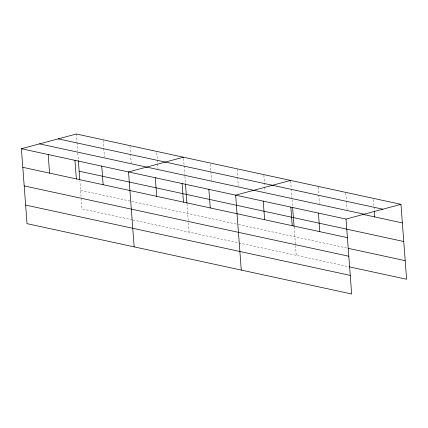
<?xml version="1.0" encoding="UTF-8"?>
<svg xmlns="http://www.w3.org/2000/svg" width="428" height="428" viewBox="0 0 428 428"><rect width="100%" height="100%" fill="white"/><g stroke="black" fill="none" stroke-linecap="round" stroke-linejoin="round"><path stroke-width="0.32" stroke-dasharray="2.14 1.6" d="M80.587 190.337L238.005 224.443M238.658 224.588L347.45 248.154M132.279 219.832L81.983 208.934L79.892 181.087M132.931 219.971L348.847 266.751M373.473 199.683L373.97 206.323M374.024 206.986L374.27 210.303M345.829 193.044L346.38 200.341M346.429 201.005L347.081 209.634M318.239 187.068L318.79 194.366M318.839 195.029L319.486 203.653M290.649 181.087L291.195 188.384M291.243 189.053L291.896 197.677M292.046 199.667L292.543 206.307M294.09 226.845L296.23 255.35M263.867 175.287L264.713 186.565M264.766 187.229L265.066 191.209M237.085 169.483L237.636 176.78M237.684 177.443L238.332 186.073M210.357 164.347L210.854 170.981M210.902 171.644L211.55 180.268M183.575 158.542L184.072 165.176M184.126 165.839L184.773 174.469M184.923 176.459L185.468 183.762M186.966 203.637L188.208 220.19M188.411 222.844L189.106 232.142M156.792 152.743L157.29 159.376M157.344 160.04L157.991 168.664M129.962 146.274L130.513 153.572M130.561 154.235L131.209 162.865M103.18 140.475L103.731 147.772M103.779 148.436L104.432 157.06M76.35 134.007L76.949 141.968M77.003 142.631L77.65 151.255M77.8 153.251L78.297 159.89"/><path stroke-width="0.64" d="M21.4 148.735L346.017 219.066L351.65 293.993L27.034 223.662L21.4 148.735L76.35 134.007L400.966 204.338L406.6 279.265L349.489 266.89M183.473 157.215L128.523 171.949L134.157 246.87M290.596 180.423L235.646 195.157L241.28 270.079M346.017 219.066L400.966 204.338M58.219 138.87L382.83 209.196M39.537 143.878L364.148 214.209M362.58 214.294L402.363 222.913M79.148 171.179L403.759 241.51M22.796 167.316L347.413 237.647M348.092 248.294L405.204 260.668M24.193 185.913L348.809 256.238M25.637 205.071L350.248 275.397M374.323 210.967L374.773 216.937M318.421 213.091L319.818 231.666M292.645 207.634L294.036 226.187M290.831 207.109L292.228 225.69M263.236 201.133L264.632 219.714M208.864 189.353L210.26 207.933M185.468 183.762L186.913 202.979M182.082 183.553L183.484 202.128M155.305 177.748L156.702 196.329M101.741 166.144L103.137 184.725M78.345 160.554L79.79 179.765M74.959 160.34L76.361 178.92M48.182 154.54L49.578 173.115"/></g></svg>
